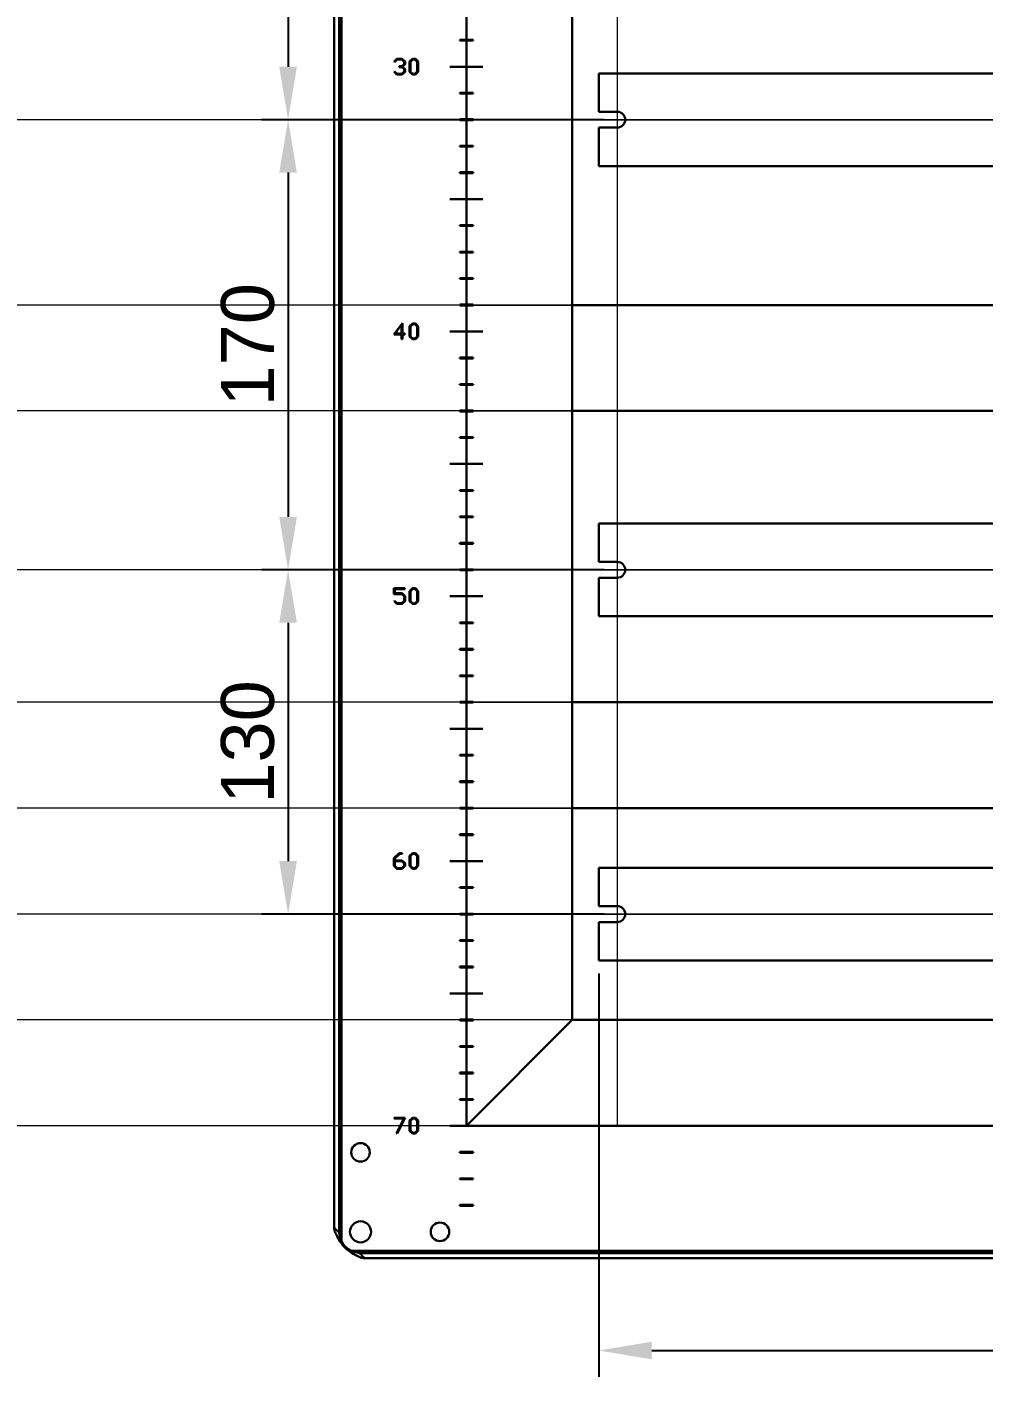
# Model space of a CAD drawing. Header units: millimetres. Extents: x 0 to 53000, y -591 to 24400.
# Drawn here: x 14228 to 14589, y 2377 to 2887 of the extents above; entities that cross this region are included whole.
import ezdxf

# ---------------------------------------------------------------- set-up
doc = ezdxf.new("R2010")
doc.units = ezdxf.units.MM
doc.layers.add('КК перф 40х60', color=6, linetype='Continuous', lineweight=30)
doc.layers.add('Основная', color=7, linetype='Continuous', lineweight=30)
doc.layers.add('Привязки', color=2, linetype='Continuous', lineweight=0, plot=False, transparency=0.8)
doc.layers.add('размеры', color=3, linetype='Continuous')
doc.styles.get("Standard").update_dxf_attribs({"font": 'arial.ttf'})
doc.dimstyles.new('ISO2', dxfattribs={"dimtxt": 20, "dimasz": 20, "dimexe": 10, "dimexo": 5, "dimgap": 5, "dimtad": 1, "dimdec": 4, "dimdsep": 46, "dimlunit": 6, "dimtxsty": 'Standard', "dimcen": 20, "dimadec": 0, "dimazin": 0, "dimtfac": 1, "dimtdec": 4, "dimtmove": 0, "dimatfit": 3, "dimfxl": 1, "dimtolj": 1, "dimtzin": 0, "dimarcsym": 0})

# ---------------------------------------------------------------- blocks, each defined once
blk = doc.blocks.new('*D428')
at = {"layer": 'Defpoints', "color": 0, "transparency": 16777216}
for p in [(14450.55, 3021.85), (14326.18, 2851.85), (14450.55, 2851.85)]:
    blk.add_point(p, dxfattribs=at)
at = {"layer": 'размеры', "color": 0, "lineweight": -2, "transparency": 16777216}
for p, q in [((14445.55, 3021.85), (14316.18, 3021.85)), ((14326.18, 3001.85), (14326.18, 2871.85)), ((14445.55, 2851.85), (14316.18, 2851.85))]:
    blk.add_line(p, q, dxfattribs=at)
at = {"layer": 'размеры', "color": 0, "transparency": 16777216}
for points in [[(14322.84, 3001.85), (14329.51, 3001.85), (14326.18, 3021.85)], [(14322.84, 2871.85), (14329.51, 2871.85), (14326.18, 2851.85)]]:
    blk.add_solid(points, dxfattribs=at)
at = {"layer": 'размеры', "color": 0, "transparency": 16777216, "insert": (14310.97, 2936.85), "char_height": 20, "attachment_point": 5, "rotation": 90}
blk.add_mtext('\\A1;170', dxfattribs=at)
blk = doc.blocks.new('*D429')
at = {"layer": 'Defpoints', "color": 0, "transparency": 16777216}
for p in [(14450.55, 2851.85), (14326.18, 2681.85), (14450.55, 2681.85)]:
    blk.add_point(p, dxfattribs=at)
at = {"layer": 'размеры', "color": 0, "lineweight": -2, "transparency": 16777216}
for p, q in [((14445.55, 2851.85), (14316.18, 2851.85)), ((14326.18, 2831.85), (14326.18, 2701.85)), ((14445.55, 2681.85), (14316.18, 2681.85))]:
    blk.add_line(p, q, dxfattribs=at)
at = {"layer": 'размеры', "color": 0, "transparency": 16777216}
for points in [[(14322.84, 2831.85), (14329.51, 2831.85), (14326.18, 2851.85)], [(14322.84, 2701.85), (14329.51, 2701.85), (14326.18, 2681.85)]]:
    blk.add_solid(points, dxfattribs=at)
at = {"layer": 'размеры', "color": 0, "transparency": 16777216, "insert": (14310.97, 2766.85), "char_height": 20, "attachment_point": 5, "rotation": 90}
blk.add_mtext('\\A1;170', dxfattribs=at)
blk = doc.blocks.new('*D423')
at = {"layer": 'Defpoints', "color": 0, "transparency": 16777216}
for p in [(14450.55, 2681.85), (14326.18, 2551.85), (14450.55, 2551.85)]:
    blk.add_point(p, dxfattribs=at)
at = {"layer": 'размеры', "color": 0, "lineweight": -2, "transparency": 16777216}
for p, q in [((14445.55, 2681.85), (14316.18, 2681.85)), ((14326.18, 2661.85), (14326.18, 2571.85)), ((14445.55, 2551.85), (14316.18, 2551.85))]:
    blk.add_line(p, q, dxfattribs=at)
at = {"layer": 'размеры', "color": 0, "transparency": 16777216}
for points in [[(14322.84, 2661.85), (14329.51, 2661.85), (14326.18, 2681.85)], [(14322.84, 2571.85), (14329.51, 2571.85), (14326.18, 2551.85)]]:
    blk.add_solid(points, dxfattribs=at)
at = {"layer": 'размеры', "color": 0, "transparency": 16777216, "insert": (14310.96, 2616.85), "char_height": 20, "attachment_point": 5, "rotation": 90}
blk.add_mtext('\\A1;130', dxfattribs=at)
blk = doc.blocks.new('*D431')
at = {"layer": 'Defpoints', "color": 0, "transparency": 16777216}
for p in [(14443.55, 2534.35), (14793.55, 2534.35), (14793.55, 2387.03)]:
    blk.add_point(p, dxfattribs=at)
at = {"layer": 'размеры', "color": 0, "lineweight": -2, "transparency": 16777216}
for p, q in [((14443.55, 2529.35), (14443.55, 2377.03)), ((14793.55, 2529.35), (14793.55, 2377.03)), ((14463.55, 2387.03), (14773.55, 2387.03))]:
    blk.add_line(p, q, dxfattribs=at)
at = {"layer": 'размеры', "color": 0, "transparency": 16777216}
for points in [[(14463.55, 2390.36), (14463.55, 2383.69), (14443.55, 2387.03)], [(14773.55, 2390.36), (14773.55, 2383.69), (14793.55, 2387.03)]]:
    blk.add_solid(points, dxfattribs=at)
at = {"layer": 'размеры', "color": 0, "transparency": 16777216, "insert": (14618.55, 2402.25), "char_height": 20, "attachment_point": 5}
blk.add_mtext('\\A1;350', dxfattribs=at)

msp = doc.modelspace()

# ---------------------------------------------------------------- linework, layer by layer
at = {"layer": 'КК перф 40х60'}
for p, q in [((14393.54715, 2471.8489), (14393.54715, 3121.84891)), ((14433.54715, 3081.84891), (14433.54715, 2511.8489)), ((14433.51416, 2881.85019), (14433.54715, 2631.84891)), ((14433.54715, 2796.8489), (14433.54715, 2511.8489)), ((14433.51416, 2781.8489), (14803.51417, 2781.84893)), ((14433.51417, 2741.8489), (14803.51417, 2741.84893)), ((14433.54715, 2631.84891), (14433.54715, 2511.84891)), ((14433.54715, 2631.84891), (14803.54715, 2631.84891)), ((14433.54715, 2591.84891), (14433.54715, 2631.84891)), ((14433.54715, 2591.84891), (14803.54715, 2591.84891)), ((14433.54715, 2511.8489), (14393.54715, 2471.8489)), ((14433.54715, 2511.8489), (14803.54715, 2511.8489)), ((14843.54715, 2471.8489), (14393.54715, 2471.8489))]:
    msp.add_line(p, q, dxfattribs=at)
at = {"layer": 'Основная', "linetype": 'Continuous'}
for p, q in [((14346.34716, 2427.52753), (14346.34716, 3166.17028)), ((14346.34716, 2427.52753), (14346.34716, 3166.17028)), ((14345.44716, 3161.98598), (14345.44716, 2431.71183)), ((14345.44716, 3161.98598), (14345.44716, 2431.71183)), ((14343.54714, 3160.06256), (14343.54714, 2433.63525)), ((14343.54714, 3160.06256), (14343.54714, 2433.63525)), ((14343.54714, 3159.74889), (14343.54714, 2433.94892)), ((14343.54714, 3159.74889), (14343.54714, 2433.94892)), ((14396.04715, 2881.99891), (14391.04714, 2881.99891)), ((14391.04714, 2881.99891), (14391.04714, 2881.6989)), ((14391.04714, 2881.6989), (14396.04715, 2881.6989)), ((14396.04715, 2881.6989), (14396.04715, 2881.99891)), ((14367.22515, 2874.8215), (14366.20382, 2873.78965)), ((14366.20382, 2873.78965), (14366.39802, 2873.62235)), ((14366.39802, 2873.62235), (14367.38659, 2874.54892)), ((14369.28884, 2874.8215), (14367.22515, 2874.8215)), ((14367.38659, 2874.54892), (14369.12739, 2874.54892)), ((14368.15755, 2871.99971), (14368.15755, 2871.72361)), ((14369.12739, 2871.99971), (14368.15755, 2871.99971)), ((14368.15755, 2871.72361), (14369.12739, 2871.72361)), ((14369.12739, 2874.54892), (14369.99779, 2873.68904)), ((14369.99779, 2872.85958), (14369.12739, 2871.99971)), ((14369.12739, 2871.72361), (14369.99779, 2870.86725)), ((14370.34994, 2873.7721), (14369.28884, 2874.8215)), ((14369.41987, 2871.86283), (14370.34994, 2872.77067)), ((14370.34994, 2870.95265), (14369.41987, 2871.86283)), ((14369.99779, 2873.68904), (14369.99779, 2872.85958)), ((14369.99779, 2870.86725), (14369.99779, 2870.03428)), ((14370.34994, 2872.77067), (14370.34994, 2873.7721)), ((14370.34994, 2869.94888), (14370.34994, 2870.95265)), ((14373.14131, 2874.8215), (14372.10361, 2873.79667)), ((14372.10361, 2873.79667), (14372.10361, 2869.92548)), ((14372.45576, 2873.71127), (14373.30159, 2874.56061)), ((14372.45576, 2869.96643), (14372.45576, 2873.71127)), ((14374.25154, 2874.8215), (14373.14131, 2874.8215)), ((14373.30159, 2874.56061), (14374.09126, 2874.56061)), ((14374.09126, 2874.56061), (14374.95933, 2873.68787)), ((14375.31264, 2873.7721), (14374.25154, 2874.8215)), ((14374.95933, 2873.68787), (14374.95933, 2869.98982)), ((14375.31264, 2869.94888), (14375.31264, 2873.7721)), ((14366.39921, 2870.10096), (14366.20382, 2869.93367)), ((14366.20382, 2869.93367), (14367.22396, 2868.9065)), ((14367.38543, 2869.17909), (14366.39921, 2870.10096)), ((14367.22396, 2868.9065), (14369.29, 2868.9065)), ((14369.12739, 2869.17909), (14367.38543, 2869.17909)), ((14369.99779, 2870.03428), (14369.12739, 2869.17909)), ((14369.29, 2868.9065), (14370.34994, 2869.94888)), ((14372.10361, 2869.92548), (14373.13897, 2868.9065)), ((14373.30041, 2869.12176), (14372.45576, 2869.96643)), ((14373.13897, 2868.9065), (14374.25272, 2868.9065)), ((14374.09244, 2869.12176), (14373.30041, 2869.12176)), ((14374.95933, 2869.98982), (14374.09244, 2869.12176)), ((14374.25272, 2868.9065), (14375.31264, 2869.94888)), ((14396.04715, 2861.9989), (14391.04714, 2861.9989)), ((14391.04714, 2861.9989), (14391.04714, 2861.69891)), ((14391.04714, 2861.69891), (14396.04715, 2861.69891)), ((14396.04715, 2861.69891), (14396.04715, 2861.9989)), ((14396.04715, 2851.9989), (14391.04714, 2851.9989)), ((14391.04714, 2851.9989), (14391.04714, 2851.69891)), ((14391.04714, 2851.69891), (14396.04715, 2851.69891)), ((14396.04715, 2851.69891), (14396.04715, 2851.9989)), ((14391.04714, 2841.99891), (14391.04714, 2841.6989)), ((14396.04715, 2841.99891), (14391.04714, 2841.99891)), ((14391.04714, 2841.6989), (14396.04715, 2841.6989)), ((14396.04715, 2841.6989), (14396.04715, 2841.99891)), ((14396.04715, 2831.9989), (14391.04714, 2831.9989)), ((14391.04714, 2831.9989), (14391.04714, 2831.69891)), ((14391.04714, 2831.69891), (14396.04715, 2831.69891)), ((14396.04715, 2831.69891), (14396.04715, 2831.9989)), ((14396.04715, 2811.9989), (14391.04714, 2811.9989)), ((14391.04714, 2811.9989), (14391.04714, 2811.6989)), ((14391.04714, 2811.6989), (14396.04715, 2811.6989)), ((14396.04715, 2811.6989), (14396.04715, 2811.9989)), ((14396.04715, 2801.9989), (14391.04714, 2801.9989)), ((14391.04714, 2801.9989), (14391.04714, 2801.6989)), ((14391.04714, 2801.6989), (14396.04715, 2801.6989)), ((14396.04715, 2801.6989), (14396.04715, 2801.9989)), ((14396.04715, 2791.9989), (14391.04714, 2791.9989)), ((14391.04714, 2791.9989), (14391.04714, 2791.6989)), ((14391.04714, 2791.6989), (14396.04715, 2791.6989)), ((14396.04715, 2791.6989), (14396.04715, 2791.9989)), ((14396.04715, 2781.9989), (14391.04714, 2781.9989)), ((14391.04714, 2781.9989), (14391.04714, 2781.6989)), ((14391.04714, 2781.6989), (14396.04715, 2781.6989)), ((14396.04715, 2781.6989), (14396.04715, 2781.9989)), ((14369.39763, 2775.00004), (14366.12309, 2770.78256)), ((14366.60276, 2771.05398), (14369.04433, 2774.46189)), ((14369.04433, 2774.46189), (14369.04433, 2771.05398)), ((14369.39763, 2771.05632), (14369.39763, 2775.00004)), ((14373.14131, 2774.8503), (14372.10361, 2773.82547)), ((14372.10361, 2773.82547), (14372.10361, 2769.95428)), ((14372.45576, 2773.74006), (14373.30159, 2774.58941)), ((14372.45576, 2769.99522), (14372.45576, 2773.74006)), ((14374.25154, 2774.8503), (14373.14131, 2774.8503)), ((14373.30159, 2774.58941), (14374.09126, 2774.58941)), ((14374.09126, 2774.58941), (14374.95933, 2773.71667)), ((14375.31264, 2773.8009), (14374.25154, 2774.8503)), ((14374.95933, 2773.71667), (14374.95933, 2770.01862)), ((14375.31264, 2769.97768), (14375.31264, 2773.8009)), ((14366.12309, 2770.78256), (14369.04433, 2770.78256)), ((14369.04433, 2771.05398), (14366.60276, 2771.05398)), ((14369.04433, 2770.78256), (14369.04433, 2768.9353)), ((14369.04433, 2768.9353), (14369.39763, 2768.9353)), ((14370.28442, 2771.05632), (14369.39763, 2771.05632)), ((14369.39763, 2770.78256), (14370.28442, 2770.78256)), ((14369.39763, 2768.9353), (14369.39763, 2770.78256)), ((14370.28442, 2770.78256), (14370.28442, 2771.05632)), ((14372.10361, 2769.95428), (14373.13897, 2768.9353)), ((14373.30041, 2769.15056), (14372.45576, 2769.99522)), ((14373.13897, 2768.9353), (14374.25272, 2768.9353)), ((14374.09244, 2769.15056), (14373.30041, 2769.15056)), ((14374.95933, 2770.01862), (14374.09244, 2769.15056)), ((14374.25272, 2768.9353), (14375.31264, 2769.97768)), ((14391.04714, 2761.9989), (14391.04714, 2761.69891)), ((14396.04715, 2761.9989), (14391.04714, 2761.9989)), ((14391.04714, 2761.69891), (14396.04715, 2761.69891)), ((14396.04715, 2761.69891), (14396.04715, 2761.9989)), ((14391.04714, 2751.99891), (14391.04714, 2751.6989)), ((14396.04715, 2751.99891), (14391.04714, 2751.99891)), ((14391.04714, 2751.6989), (14396.04715, 2751.6989)), ((14396.04715, 2751.6989), (14396.04715, 2751.99891)), ((14396.04715, 2741.9989), (14391.04714, 2741.9989)), ((14391.04714, 2741.9989), (14391.04714, 2741.69891)), ((14391.04714, 2741.69891), (14396.04715, 2741.69891)), ((14396.04715, 2741.69891), (14396.04715, 2741.9989)), ((14396.04715, 2731.9989), (14391.04714, 2731.9989)), ((14391.04714, 2731.9989), (14391.04714, 2731.6989)), ((14391.04714, 2731.6989), (14396.04715, 2731.6989)), ((14396.04715, 2731.6989), (14396.04715, 2731.9989)), ((14396.04715, 2711.99891), (14391.04714, 2711.99891)), ((14391.04714, 2711.99891), (14391.04714, 2711.6989)), ((14391.04714, 2711.6989), (14396.04715, 2711.6989)), ((14396.04715, 2711.6989), (14396.04715, 2711.99891)), ((14391.04714, 2701.9989), (14391.04714, 2701.6989)), ((14396.04715, 2701.9989), (14391.04714, 2701.9989)), ((14391.04714, 2701.6989), (14396.04715, 2701.6989)), ((14396.04715, 2701.6989), (14396.04715, 2701.9989)), ((14391.04714, 2691.9989), (14391.04714, 2691.69891)), ((14396.04715, 2691.9989), (14391.04714, 2691.9989)), ((14396.04715, 2691.69891), (14396.04715, 2691.9989)), ((14391.04714, 2691.69891), (14396.04715, 2691.69891)), ((14396.04715, 2681.99891), (14391.04714, 2681.99891)), ((14391.04714, 2681.99891), (14391.04714, 2681.69891)), ((14391.04714, 2681.69891), (14396.04715, 2681.69891)), ((14396.04715, 2681.69891), (14396.04715, 2681.99891)), ((14366.18862, 2674.87909), (14366.18862, 2672.72298)), ((14370.28442, 2674.87909), (14366.18862, 2674.87909)), ((14366.18862, 2672.72298), (14369.12739, 2672.72298)), ((14366.54074, 2673.00726), (14366.54074, 2674.60768)), ((14366.54074, 2674.60768), (14370.28442, 2674.60768)), ((14369.29118, 2673.00726), (14366.54074, 2673.00726)), ((14369.12739, 2672.72298), (14369.99779, 2671.86661)), ((14370.34994, 2671.95903), (14369.29118, 2673.00726)), ((14369.99779, 2671.86661), (14369.99779, 2670.09188)), ((14370.28442, 2674.60768), (14370.28442, 2674.87909)), ((14370.34994, 2670.00882), (14370.34994, 2671.95903)), ((14373.14131, 2674.87909), (14372.10361, 2673.85427)), ((14372.10361, 2673.85427), (14372.10361, 2669.98307)), ((14372.45576, 2673.76886), (14373.30159, 2674.61821)), ((14372.45576, 2670.02402), (14372.45576, 2673.76886)), ((14374.25154, 2674.87909), (14373.14131, 2674.87909)), ((14373.30159, 2674.61821), (14374.09126, 2674.61821)), ((14374.09126, 2674.61821), (14374.95933, 2673.74546)), ((14375.31264, 2673.82969), (14374.25154, 2674.87909)), ((14374.95933, 2673.74546), (14374.95933, 2670.04741)), ((14375.31264, 2670.00647), (14375.31264, 2673.82969)), ((14366.39921, 2670.15856), (14366.20382, 2669.99127)), ((14366.20382, 2669.99127), (14367.22396, 2668.9641)), ((14367.38543, 2669.23669), (14366.39921, 2670.15856)), ((14367.22396, 2668.9641), (14369.29, 2668.9641)), ((14369.12739, 2669.23669), (14367.38543, 2669.23669)), ((14369.99779, 2670.09188), (14369.12739, 2669.23669)), ((14369.29, 2668.9641), (14370.34994, 2670.00882)), ((14372.10361, 2669.98307), (14373.13897, 2668.9641)), ((14373.30041, 2669.17936), (14372.45576, 2670.02402)), ((14373.13897, 2668.9641), (14374.25272, 2668.9641)), ((14374.09244, 2669.17936), (14373.30041, 2669.17936)), ((14374.95933, 2670.04741), (14374.09244, 2669.17936)), ((14374.25272, 2668.9641), (14375.31264, 2670.00647)), ((14391.04714, 2661.99891), (14391.04714, 2661.6989)), ((14396.04715, 2661.99891), (14391.04714, 2661.99891)), ((14391.04714, 2661.6989), (14396.04715, 2661.6989)), ((14396.04715, 2661.6989), (14396.04715, 2661.99891)), ((14396.04715, 2651.9989), (14391.04714, 2651.9989)), ((14391.04714, 2651.9989), (14391.04714, 2651.6989)), ((14391.04714, 2651.6989), (14396.04715, 2651.6989)), ((14396.04715, 2651.6989), (14396.04715, 2651.9989)), ((14391.04714, 2641.9989), (14391.04714, 2641.69891)), ((14396.04715, 2641.9989), (14391.04714, 2641.9989)), ((14391.04714, 2641.69891), (14396.04715, 2641.69891)), ((14396.04715, 2641.69891), (14396.04715, 2641.9989)), ((14396.04715, 2631.99891), (14391.04714, 2631.99891)), ((14391.04714, 2631.99891), (14391.04714, 2631.6989)), ((14391.04714, 2631.6989), (14396.04715, 2631.6989)), ((14396.04715, 2631.6989), (14396.04715, 2631.99891)), ((14391.04714, 2611.9989), (14391.04714, 2611.69891)), ((14396.04715, 2611.9989), (14391.04714, 2611.9989)), ((14391.04714, 2611.69891), (14396.04715, 2611.69891)), ((14396.04715, 2611.69891), (14396.04715, 2611.9989)), ((14396.04715, 2601.99891), (14391.04714, 2601.99891)), ((14391.04714, 2601.99891), (14391.04714, 2601.6989)), ((14391.04714, 2601.6989), (14396.04715, 2601.6989)), ((14396.04715, 2601.6989), (14396.04715, 2601.99891)), ((14391.04714, 2591.9989), (14391.04714, 2591.69891)), ((14396.04715, 2591.9989), (14391.04714, 2591.9989)), ((14391.04714, 2591.69891), (14396.04715, 2591.69891)), ((14396.04715, 2591.69891), (14396.04715, 2591.9989)), ((14391.04714, 2581.99891), (14391.04714, 2581.69891)), ((14396.04715, 2581.99891), (14391.04714, 2581.99891)), ((14391.04714, 2581.69891), (14396.04715, 2581.69891)), ((14396.04715, 2581.69891), (14396.04715, 2581.99891)), ((14368.17978, 2574.9079), (14366.18862, 2572.94598)), ((14366.54074, 2572.85589), (14368.34005, 2574.63531)), ((14369.33095, 2574.9079), (14368.17978, 2574.9079)), ((14368.34005, 2574.63531), (14369.33095, 2574.63531)), ((14369.33095, 2574.63531), (14369.33095, 2574.9079)), ((14373.14131, 2574.9079), (14372.10361, 2573.88307)), ((14372.45576, 2573.79765), (14373.30159, 2574.64701)), ((14374.25154, 2574.9079), (14373.14131, 2574.9079)), ((14373.30159, 2574.64701), (14374.09126, 2574.64701)), ((14374.09126, 2574.64701), (14374.95933, 2573.77426)), ((14375.31264, 2573.8585), (14374.25154, 2574.9079)), ((14366.18862, 2572.94598), (14366.18862, 2570.01187)), ((14366.18862, 2570.01187), (14367.22396, 2568.99289)), ((14366.54074, 2572.08611), (14366.54074, 2572.85589)), ((14369.28884, 2572.08611), (14366.54074, 2572.08611)), ((14366.54074, 2570.05281), (14366.54074, 2571.78661)), ((14366.54074, 2571.78661), (14369.12505, 2571.78661)), ((14367.38543, 2569.20816), (14366.54074, 2570.05281)), ((14369.12505, 2571.78661), (14369.99779, 2570.91854)), ((14369.99779, 2570.07622), (14369.12622, 2569.20816)), ((14370.34994, 2571.03905), (14369.28884, 2572.08611)), ((14369.29, 2568.99289), (14370.34994, 2570.03528)), ((14369.99779, 2570.91854), (14369.99779, 2570.07622)), ((14370.34994, 2570.03528), (14370.34994, 2571.03905)), ((14372.10361, 2573.88307), (14372.10361, 2570.01187)), ((14372.10361, 2570.01187), (14373.13897, 2568.99289)), ((14372.45576, 2570.05281), (14372.45576, 2573.79765)), ((14373.30041, 2569.20816), (14372.45576, 2570.05281)), ((14374.95933, 2570.07622), (14374.09244, 2569.20816)), ((14374.25272, 2568.99289), (14375.31264, 2570.03528)), ((14374.95933, 2573.77426), (14374.95933, 2570.07622)), ((14375.31264, 2570.03528), (14375.31264, 2573.8585)), ((14367.22396, 2568.99289), (14369.29, 2568.99289)), ((14369.12622, 2569.20816), (14367.38543, 2569.20816)), ((14373.13897, 2568.99289), (14374.25272, 2568.99289)), ((14374.09244, 2569.20816), (14373.30041, 2569.20816)), ((14391.04714, 2561.9989), (14391.04714, 2561.69891)), ((14396.04715, 2561.9989), (14391.04714, 2561.9989)), ((14391.04714, 2561.69891), (14396.04715, 2561.69891)), ((14396.04715, 2561.69891), (14396.04715, 2561.9989)), ((14391.04714, 2551.99891), (14391.04714, 2551.6989)), ((14396.04715, 2551.99891), (14391.04714, 2551.99891)), ((14391.04714, 2551.6989), (14396.04715, 2551.6989)), ((14396.04715, 2551.6989), (14396.04715, 2551.99891)), ((14391.04714, 2541.9989), (14391.04714, 2541.69891)), ((14396.04715, 2541.9989), (14391.04714, 2541.9989)), ((14391.04714, 2541.69891), (14396.04715, 2541.69891)), ((14396.04715, 2541.69891), (14396.04715, 2541.9989)), ((14396.04715, 2531.99891), (14391.04714, 2531.99891)), ((14391.04714, 2531.99891), (14391.04714, 2531.69889)), ((14391.04714, 2531.69889), (14396.04715, 2531.69889)), ((14396.04715, 2531.69889), (14396.04715, 2531.99891)), ((14391.04714, 2511.9989), (14391.04714, 2511.69891)), ((14396.04715, 2511.9989), (14391.04714, 2511.9989)), ((14391.04714, 2511.69891), (14396.04715, 2511.69891)), ((14396.04715, 2511.69891), (14396.04715, 2511.9989)), ((14391.04714, 2501.99891), (14391.04714, 2501.69889)), ((14396.04715, 2501.99891), (14391.04714, 2501.99891)), ((14391.04714, 2501.69889), (14396.04715, 2501.69889)), ((14396.04715, 2501.69889), (14396.04715, 2501.99891)), ((14391.04714, 2491.99889), (14391.04714, 2491.6989)), ((14396.04715, 2491.99889), (14391.04714, 2491.99889)), ((14391.04714, 2491.6989), (14396.04715, 2491.6989)), ((14396.04715, 2491.6989), (14396.04715, 2491.99889)), ((14391.04714, 2481.9989), (14391.04714, 2481.69891)), ((14396.04715, 2481.9989), (14391.04714, 2481.9989)), ((14391.04714, 2481.69891), (14396.04715, 2481.69891)), ((14396.04715, 2481.69891), (14396.04715, 2481.9989)), ((14370.38971, 2474.93668), (14366.25061, 2474.93668)), ((14366.25061, 2474.93668), (14366.25061, 2474.6641)), ((14366.25061, 2474.6641), (14369.95918, 2474.6641)), ((14369.95918, 2474.6641), (14367.14909, 2469.12814)), ((14367.41466, 2469.02169), (14370.38971, 2474.93668)), ((14373.14131, 2474.93668), (14372.10361, 2473.91186)), ((14372.10361, 2473.91186), (14372.10361, 2470.04066)), ((14372.45576, 2473.82645), (14373.30159, 2474.67582)), ((14372.45576, 2470.08161), (14372.45576, 2473.82645)), ((14374.25154, 2474.93668), (14373.14131, 2474.93668)), ((14373.30159, 2474.67582), (14374.09126, 2474.67582)), ((14374.09126, 2474.67582), (14374.95933, 2473.80305)), ((14375.31264, 2473.88731), (14374.25154, 2474.93668)), ((14374.95933, 2473.80305), (14374.95933, 2470.105)), ((14375.31264, 2470.06406), (14375.31264, 2473.88731)), ((14367.14909, 2469.12814), (14367.41466, 2469.02169)), ((14372.10361, 2470.04066), (14373.13897, 2469.02169)), ((14373.30041, 2469.23695), (14372.45576, 2470.08161)), ((14373.13897, 2469.02169), (14374.25272, 2469.02169)), ((14374.09244, 2469.23695), (14373.30041, 2469.23695)), ((14374.95933, 2470.105), (14374.09244, 2469.23695)), ((14374.25272, 2469.02169), (14375.31264, 2470.06406)), ((14391.04714, 2461.99889), (14391.04714, 2461.6989)), ((14396.04715, 2461.99889), (14391.04714, 2461.99889)), ((14391.04714, 2461.6989), (14396.04715, 2461.6989)), ((14396.04715, 2461.6989), (14396.04715, 2461.99889)), ((14391.04714, 2451.9989), (14391.04714, 2451.69891)), ((14396.04715, 2451.9989), (14391.04714, 2451.9989)), ((14391.04714, 2451.69891), (14396.04715, 2451.69891)), ((14396.04715, 2451.69891), (14396.04715, 2451.9989)), ((14391.04714, 2441.99891), (14391.04714, 2441.69889)), ((14396.04715, 2441.99891), (14391.04714, 2441.99891)), ((14391.04714, 2441.69889), (14396.04715, 2441.69889)), ((14396.04715, 2441.69889), (14396.04715, 2441.99891)), ((14887.8685, 2424.64889), (14349.2258, 2424.64889)), ((14887.8685, 2424.64889), (14349.2258, 2424.64889)), ((14353.4101, 2423.74889), (14883.6842, 2423.74889)), ((14353.4101, 2423.74889), (14883.6842, 2423.74889)), ((14355.33349, 2421.8489), (14881.76082, 2421.8489)), ((14355.33349, 2421.8489), (14881.76082, 2421.8489)), ((14355.64716, 2421.8489), (14881.45686, 2421.8489)), ((14355.64716, 2421.8489), (14881.45686, 2421.8489))]:
    msp.add_line(p, q, dxfattribs=at)
at = {"layer": 'Основная'}
for p, q in [((14393.54714, 2796.8489), (14393.54714, 3121.84891)), ((14387.29715, 2871.8489), (14399.79715, 2871.8489)), ((14793.54715, 2869.3489), (14443.54715, 2869.34889)), ((14443.54715, 2869.3489), (14443.54715, 2854.8489)), ((14450.54714, 2854.8489), (14443.54715, 2854.8489)), ((14453.54714, 2851.8489), (14453.54714, 2851.8489)), ((14443.54715, 2848.8489), (14450.54714, 2848.8489)), ((14443.54715, 2834.3489), (14443.54715, 2848.8489)), ((14443.54715, 2834.34889), (14793.54715, 2834.34889)), ((14387.29715, 2821.8489), (14399.79715, 2821.8489)), ((14387.29715, 2771.8489), (14399.79716, 2771.8489)), ((14387.29715, 2721.8489), (14399.79716, 2721.8489)), ((14443.54715, 2699.34891), (14443.54715, 2684.84891)), ((14793.54715, 2699.3489), (14443.54715, 2699.34889)), ((14450.54714, 2684.84891), (14443.54715, 2684.84891)), ((14453.54714, 2681.84891), (14453.54714, 2681.84891)), ((14443.54715, 2678.84891), (14450.54714, 2678.84891)), ((14443.54715, 2664.34891), (14443.54715, 2678.84891)), ((14387.29715, 2671.84891), (14399.79715, 2671.84891)), ((14443.54715, 2664.34889), (14793.54715, 2664.34889)), ((14387.29715, 2621.84891), (14399.79715, 2621.84891)), ((14387.29715, 2571.84891), (14399.79715, 2571.84891)), ((14443.54715, 2569.34891), (14443.54715, 2554.84891)), ((14443.54715, 2569.34891), (14793.54715, 2569.34891)), ((14443.54715, 2569.34891), (14443.54715, 2554.84891)), ((14450.54714, 2554.84891), (14443.54715, 2554.84891)), ((14450.54714, 2554.84891), (14443.54715, 2554.84891)), ((14453.54714, 2551.84891), (14453.54714, 2551.84891)), ((14453.54714, 2551.84891), (14453.54714, 2551.84891)), ((14443.54715, 2548.84891), (14443.54715, 2534.34891)), ((14443.54715, 2548.84891), (14450.54714, 2548.84891)), ((14443.54715, 2548.84891), (14450.54714, 2548.84891)), ((14443.54715, 2534.34891), (14443.54715, 2548.84891)), ((14443.54715, 2534.34891), (14793.54715, 2534.34891)), ((14387.29715, 2521.84891), (14399.79715, 2521.84891)), ((14387.29715, 2471.84891), (14399.79715, 2471.84891)), ((14387.29715, 2421.8489), (14399.79716, 2421.8489))]:
    msp.add_line(p, q, dxfattribs=at)
at = {"layer": 'Основная', "linetype": 'Continuous'}
for centre, radius in [((14353.54715, 2461.8489), 3.5), ((14353.54715, 2461.8489), 3.5), ((14353.54715, 2431.8489), 4), ((14353.54715, 2431.8489), 4), ((14353.54715, 2431.8489), 4), ((14353.54715, 2431.8489), 4), ((14383.54715, 2431.8489), 3.5), ((14383.54715, 2431.8489), 3.5)]:
    msp.add_circle(centre, radius, dxfattribs=at)
at = {"layer": 'Основная'}
for centre, start, end in [((14450.54714, 2851.8489), 0, 90), ((14450.54714, 2851.8489), 270, 0), ((14450.54714, 2681.84891), 0, 90), ((14450.54714, 2681.84891), 270, 0), ((14450.54714, 2551.84891), 0, 90), ((14450.54714, 2551.84891), 0, 90), ((14450.54714, 2551.84891), 270, 0), ((14450.54714, 2551.84891), 270, 0)]:
    msp.add_arc(centre, 3, start, end, dxfattribs=at)
at = {"layer": 'Основная', "linetype": 'Continuous'}
for centre, radius, start, end in [((14343.58472, 2430.98291), 2, 4.9680091, 21.3748278), ((14343.58472, 2430.98291), 2, 4.9680091, 21.3748278), ((14353.54715, 2431.8489), 8, 184.9680091, 265.0319909), ((14353.54715, 2431.8489), 8, 184.9680091, 265.0319909), ((14353.25715, 2431.5589), 8, 210.2597234, 239.7402766), ((14353.25715, 2431.5589), 8, 210.2597234, 239.7402766), ((14352.68116, 2421.88647), 2, 68.6251722, 85.0319909), ((14352.68116, 2421.88647), 2, 68.6251722, 85.0319909)]:
    msp.add_arc(centre, radius, start, end, dxfattribs=at)
for points, knots in [([(14343.54714, 2433.94892), (14343.54879, 2433.90305), (14343.55126, 2433.83426), (14343.56638, 2433.74256), (14343.58176, 2433.67382), (14343.60153, 2433.60505), (14343.62563, 2433.53634), (14343.65395, 2433.46758), (14343.68644, 2433.39882), (14343.72306, 2433.33007), (14343.76366, 2433.26132), (14343.8082, 2433.19256), (14343.85656, 2433.12384), (14343.90865, 2433.05509), (14343.96427, 2432.98633), (14344.0234, 2432.91757), (14344.08583, 2432.84886), (14344.15142, 2432.7801), (14344.22002, 2432.71135), (14344.29149, 2432.64259), (14344.36566, 2432.57384), (14344.44235, 2432.50511), (14344.52138, 2432.43636), (14344.60256, 2432.36761), (14344.68569, 2432.29884), (14344.77062, 2432.2301), (14344.85712, 2432.16136), (14344.945, 2432.09263), (14345.03403, 2432.02386), (14345.12404, 2431.95511), (14345.21481, 2431.88636), (14345.32251, 2431.80529), (14345.40012, 2431.7471), (14345.44716, 2431.71183)], [0, 0, 0, 0, 0.061498543, 0.092230034, 0.122963653, 0.153694826, 0.184424014, 0.215156992, 0.24588818, 0.276621602, 0.307353204, 0.33808582, 0.368813257, 0.399548385, 0.430278754, 0.461013209, 0.491742599, 0.522473549, 0.553205094, 0.583935771, 0.614670668, 0.645398609, 0.676133376, 0.706866169, 0.737592669, 0.768328797, 0.799054511, 0.829790829, 0.860519078, 0.891252103, 0.921989725, 0.952715178, 1, 1, 1, 1]), ([(14343.54714, 2433.94892), (14343.54879, 2433.90305), (14343.55126, 2433.83426), (14343.56638, 2433.74256), (14343.58176, 2433.67382), (14343.60153, 2433.60505), (14343.62563, 2433.53634), (14343.65395, 2433.46758), (14343.68644, 2433.39882), (14343.72306, 2433.33007), (14343.76366, 2433.26132), (14343.8082, 2433.19256), (14343.85656, 2433.12384), (14343.90865, 2433.05509), (14343.96427, 2432.98633), (14344.0234, 2432.91757), (14344.08583, 2432.84886), (14344.15142, 2432.7801), (14344.22002, 2432.71135), (14344.29149, 2432.64259), (14344.36566, 2432.57384), (14344.44235, 2432.50511), (14344.52138, 2432.43636), (14344.60256, 2432.36761), (14344.68569, 2432.29884), (14344.77062, 2432.2301), (14344.85712, 2432.16136), (14344.945, 2432.09263), (14345.03403, 2432.02386), (14345.12404, 2431.95511), (14345.21481, 2431.88636), (14345.32251, 2431.80529), (14345.40012, 2431.7471), (14345.44716, 2431.71183)], [0, 0, 0, 0, 0.061498543, 0.092230034, 0.122963653, 0.153694826, 0.184424014, 0.215156992, 0.24588818, 0.276621602, 0.307353204, 0.33808582, 0.368813257, 0.399548385, 0.430278754, 0.461013209, 0.491742599, 0.522473549, 0.553205094, 0.583935771, 0.614670668, 0.645398609, 0.676133376, 0.706866169, 0.737592669, 0.768328797, 0.799054511, 0.829790829, 0.860519078, 0.891252103, 0.921989725, 0.952715178, 1, 1, 1, 1]), ([(14343.54714, 2433.63525), (14343.56786, 2433.30699), (14343.60927, 2432.65101), (14343.95727, 2431.53971), (14344.39966, 2430.75522), (14344.65698, 2430.29891)], [0, 0, 0, 0, 0.295274012, 0.590081249, 1, 1, 1, 1]), ([(14343.54714, 2433.63525), (14343.56786, 2433.30699), (14343.60927, 2432.65101), (14343.95727, 2431.53971), (14344.39966, 2430.75522), (14344.65698, 2430.29891)], [0, 0, 0, 0, 0.295274012, 0.590081249, 1, 1, 1, 1]), ([(14344.65698, 2430.29891), (14344.75991, 2430.01923), (14344.96584, 2429.45971), (14345.48967, 2428.50709), (14346.01968, 2427.90163), (14346.34716, 2427.52753)], [0, 0, 0, 0, 0.276354543, 0.552872634, 1, 1, 1, 1]), ([(14344.65698, 2430.29891), (14344.75991, 2430.01923), (14344.96584, 2429.45971), (14345.48967, 2428.50709), (14346.01968, 2427.90163), (14346.34716, 2427.52753)], [0, 0, 0, 0, 0.276354543, 0.552872634, 1, 1, 1, 1]), ([(14349.2258, 2424.64889), (14349.45618, 2424.4478), (14349.91685, 2424.0457), (14350.81189, 2423.41311), (14351.54372, 2423.13255), (14351.99715, 2422.95871)], [0, 0, 0, 0, 0.275656821, 0.551208631, 1, 1, 1, 1]), ([(14349.2258, 2424.64889), (14349.45618, 2424.4478), (14349.91685, 2424.0457), (14350.81189, 2423.41311), (14351.54372, 2423.13255), (14351.99715, 2422.95871)], [0, 0, 0, 0, 0.275656821, 0.551208631, 1, 1, 1, 1]), ([(14351.99715, 2422.95871), (14352.3254, 2422.76914), (14352.98138, 2422.39029), (14354.09269, 2421.95506), (14354.87717, 2421.88794), (14355.33349, 2421.8489)], [0, 0, 0, 0, 0.295273902, 0.590081419, 1, 1, 1, 1]), ([(14351.99715, 2422.95871), (14352.3254, 2422.76914), (14352.98138, 2422.39029), (14354.09269, 2421.95506), (14354.87717, 2421.88794), (14355.33349, 2421.8489)], [0, 0, 0, 0, 0.295273902, 0.590081419, 1, 1, 1, 1]), ([(14353.4101, 2423.74889), (14353.45597, 2423.6877), (14353.52476, 2423.59593), (14353.61644, 2423.47447), (14353.68518, 2423.38403), (14353.75393, 2423.29444), (14353.82269, 2423.20592), (14353.89145, 2423.11867), (14353.96015, 2423.03284), (14354.02894, 2422.94875), (14354.09766, 2422.86646), (14354.16643, 2422.78626), (14354.23519, 2422.70831), (14354.3039, 2422.63274), (14354.37267, 2422.55983), (14354.44141, 2422.48964), (14354.51016, 2422.42241), (14354.57893, 2422.35829), (14354.64765, 2422.29737), (14354.7164, 2422.23983), (14354.78515, 2422.18584), (14354.85392, 2422.13549), (14354.92262, 2422.08884), (14354.9914, 2422.04614), (14355.06014, 2422.00733), (14355.12889, 2421.97265), (14355.19765, 2421.94204), (14355.26637, 2421.9157), (14355.33513, 2421.8936), (14355.40388, 2421.87582), (14355.47263, 2421.86247), (14355.55373, 2421.85151), (14355.6119, 2421.84989), (14355.64716, 2421.8489)], [0, 0, 0, 0, 0.061497312, 0.0922201247, 0.1229569243, 0.1536903006, 0.1844210751, 0.2151543511, 0.2458846009, 0.2766126493, 0.3073502645, 0.3380817817, 0.3688151523, 0.3995443797, 0.4302754144, 0.4610095237, 0.4917417453, 0.5224730184, 0.5532012646, 0.583936492, 0.6146685132, 0.6453997904, 0.6761311233, 0.7068613112, 0.7375959304, 0.7683281876, 0.799061566, 0.8297894087, 0.8605210581, 0.8912540723, 0.9219874824, 0.9527210506, 1, 1, 1, 1]), ([(14353.4101, 2423.74889), (14353.45597, 2423.6877), (14353.52476, 2423.59593), (14353.61644, 2423.47447), (14353.68518, 2423.38403), (14353.75393, 2423.29444), (14353.82269, 2423.20592), (14353.89145, 2423.11867), (14353.96015, 2423.03284), (14354.02894, 2422.94875), (14354.09766, 2422.86646), (14354.16643, 2422.78626), (14354.23519, 2422.70831), (14354.3039, 2422.63274), (14354.37267, 2422.55983), (14354.44141, 2422.48964), (14354.51016, 2422.42241), (14354.57893, 2422.35829), (14354.64765, 2422.29737), (14354.7164, 2422.23983), (14354.78515, 2422.18584), (14354.85392, 2422.13549), (14354.92262, 2422.08884), (14354.9914, 2422.04614), (14355.06014, 2422.00733), (14355.12889, 2421.97265), (14355.19765, 2421.94204), (14355.26637, 2421.9157), (14355.33513, 2421.8936), (14355.40388, 2421.87582), (14355.47263, 2421.86247), (14355.55373, 2421.85151), (14355.6119, 2421.84989), (14355.64716, 2421.8489)], [0, 0, 0, 0, 0.061497312, 0.0922201247, 0.1229569243, 0.1536903006, 0.1844210751, 0.2151543511, 0.2458846009, 0.2766126493, 0.3073502645, 0.3380817817, 0.3688151523, 0.3995443797, 0.4302754144, 0.4610095237, 0.4917417453, 0.5224730184, 0.5532012646, 0.583936492, 0.6146685132, 0.6453997904, 0.6761311233, 0.7068613112, 0.7375959304, 0.7683281876, 0.799061566, 0.8297894087, 0.8605210581, 0.8912540723, 0.9219874824, 0.9527210506, 1, 1, 1, 1])]:
    msp.add_open_spline(points, degree=3, knots=knots, dxfattribs=at)
at = {"layer": 'Привязки'}
for p, q in [((14450.54714, 3081.84891), (14450.54714, 2471.8489)), ((16279.31202, 2851.8489), (13378.18473, 2851.8489)), ((14396.04715, 2851.8489), (14841.04715, 2851.8489)), ((16279.31202, 2781.8489), (13378.18473, 2781.8489)), ((14396.04715, 2781.8489), (14841.04715, 2781.8489)), ((16279.31202, 2741.8489), (13378.18473, 2741.8489)), ((14396.04715, 2741.8489), (14841.04715, 2741.8489)), ((16279.31202, 2681.84891), (13378.18473, 2681.84891)), ((14396.04715, 2681.84891), (14841.04715, 2681.84891)), ((16279.31202, 2631.84891), (13378.18473, 2631.84891)), ((14396.04715, 2631.84891), (14841.04715, 2631.84891)), ((16279.31202, 2591.84891), (13378.18473, 2591.84891)), ((14396.04715, 2591.84891), (14841.04715, 2591.84891)), ((16279.31202, 2551.84891), (13378.18473, 2551.84891)), ((14396.04715, 2551.84891), (14841.04715, 2551.84891)), ((14450.54714, 2551.84891), (14786.54714, 2551.84891)), ((16279.31202, 2511.84891), (13378.18473, 2511.84891)), ((16279.31202, 2471.84891), (13378.18473, 2471.84891))]:
    msp.add_line(p, q, dxfattribs=at)

# ---------------------------------------------------------------- dimensions: what is measured, and where the dimension line sits
at = {"layer": 'размеры'}
for base, p1, p2, picture, middle in [((14326.1783, 2851.8489), (14450.54714, 3021.84891), (14450.54714, 2851.8489), '*D428', (14310.96684, 2936.84891)), ((14326.1783, 2681.84891), (14450.54714, 2851.8489), (14450.54714, 2681.84891), '*D429', (14310.96684, 2766.84891))]:
    dim = msp.add_linear_dim(base=base, p1=p1, p2=p2, angle=90, dimstyle='ISO2', dxfattribs=at)
    dim.commit()
    dim.dimension.update_dxf_attribs({"geometry": picture, "text_midpoint": middle})
dim = msp.add_aligned_dim(p1=(14450.54714, 2681.84891), p2=(14450.54714, 2551.84891), distance=-124.36884, dimstyle='ISO2', dxfattribs=at)
dim.commit()
dim.dimension.update_dxf_attribs({"geometry": '*D423', "text_midpoint": (14310.96002, 2616.84891)})
dim = msp.add_linear_dim(base=(14793.54715, 2387.02745), p1=(14443.54715, 2534.34891), p2=(14793.54715, 2534.34891), dimstyle='ISO2', dxfattribs=at)
dim.commit()
dim.dimension.update_dxf_attribs({"geometry": '*D431', "text_midpoint": (14618.54715, 2402.24573)})

doc.saveas('drawing.dxf')
